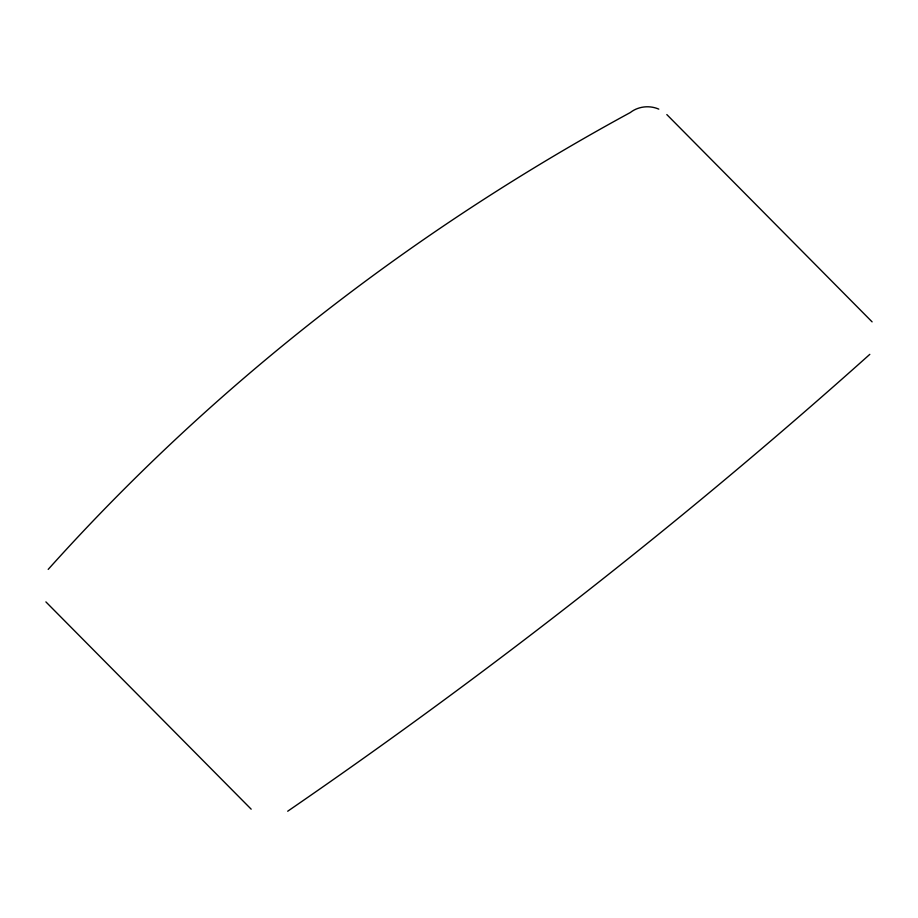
<?xml version="1.0" encoding="UTF-8"?>
<svg xmlns="http://www.w3.org/2000/svg" width="918" height="918" viewBox="0 0 918 918"><rect width="100%" height="100%" fill="white"/><g stroke="black" fill="none" stroke-linecap="round" stroke-linejoin="round"><path stroke-width="1.38" d="M869.805 354.359C685.861 518.957 491.141 671.471 287.69 811.225M666.824 114.578L872.1 321.862M45.9 601.898L251.176 809.171M48.195 569.389A2234.504 1989.18 0 0 1 630.31 112.535A25.865 23.03 0 0 1 658.791 109.127"/></g></svg>
